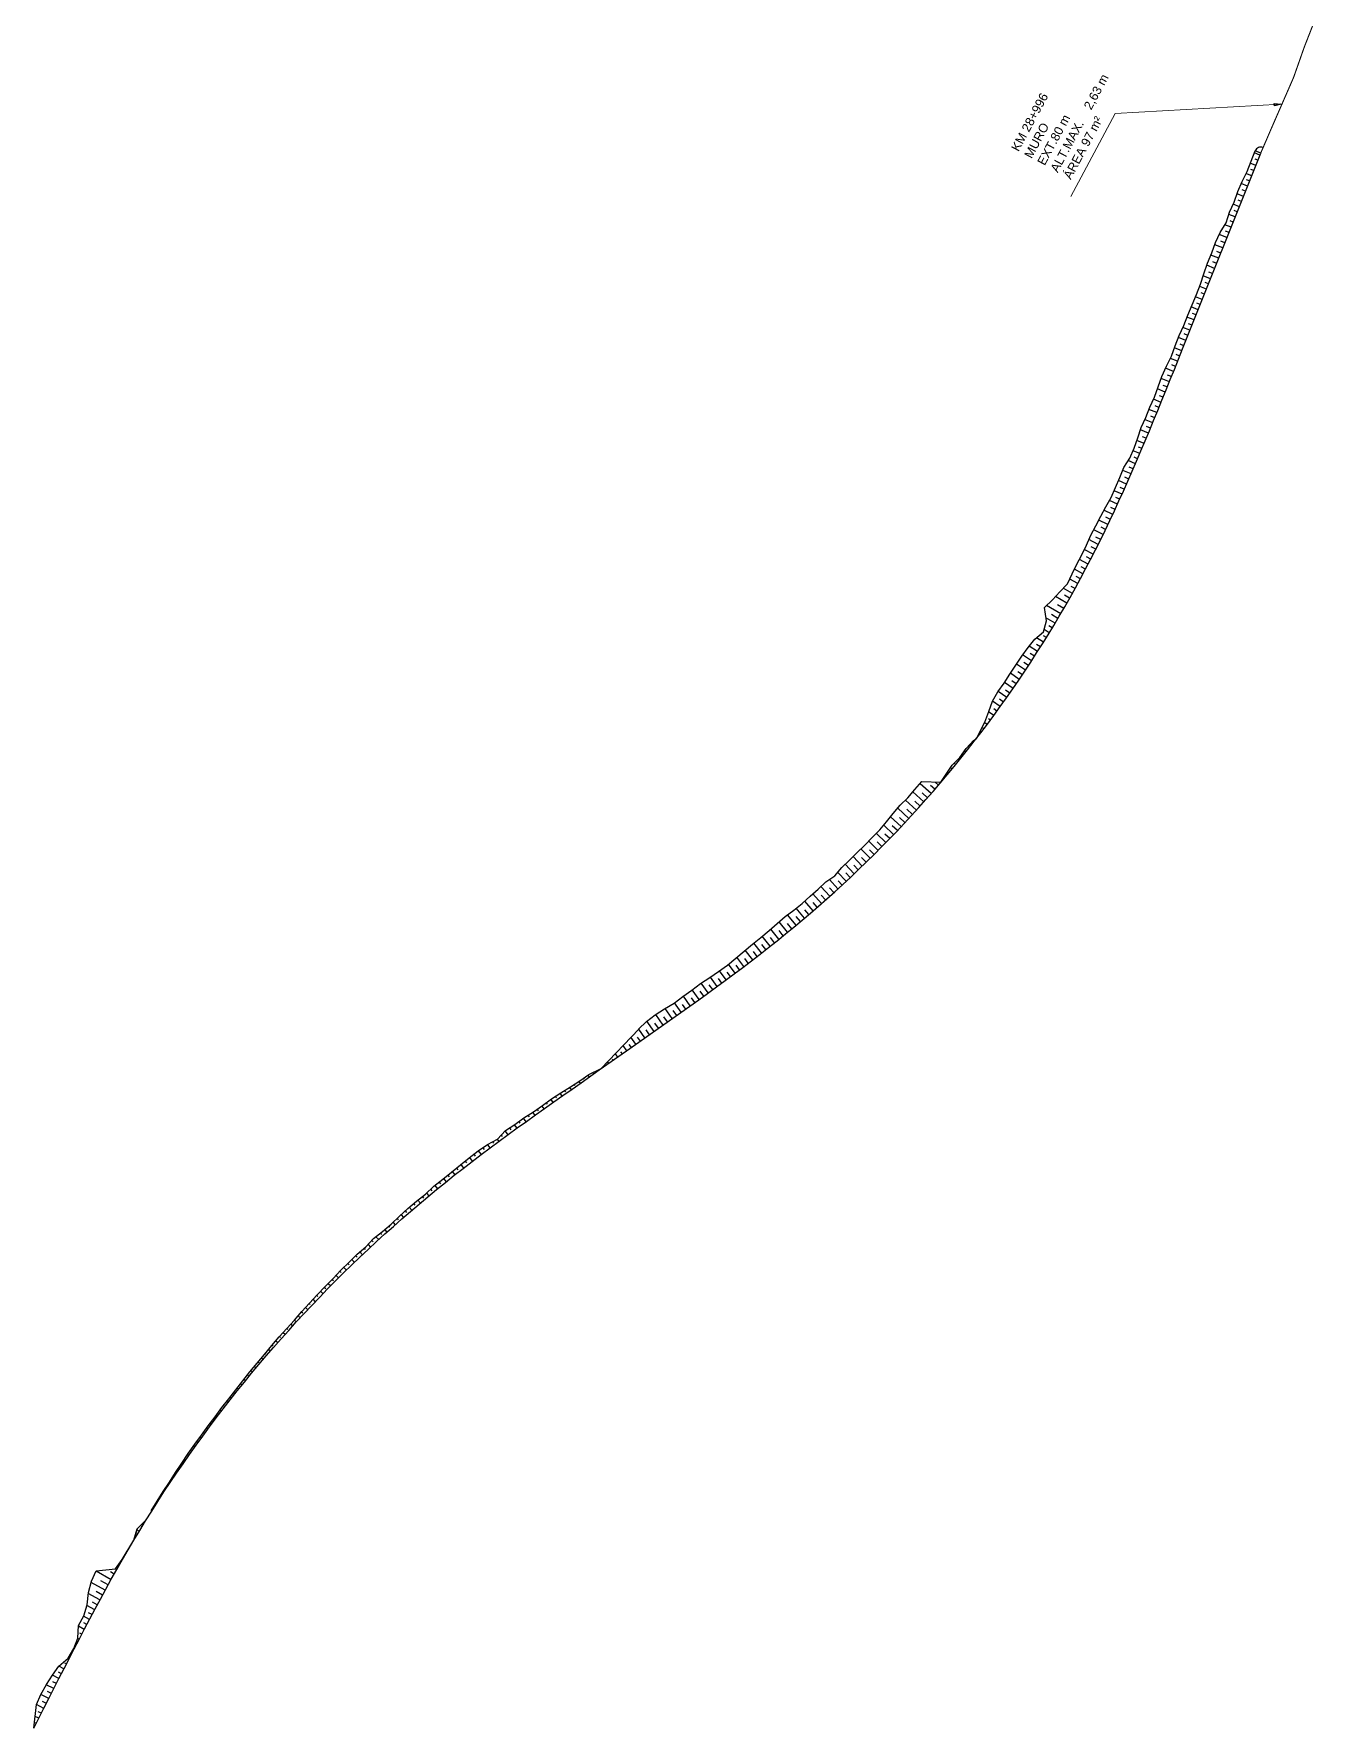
# Model space of a CAD drawing. Header units: metres. Extents: x 288738 to 324331, y 7399322 to 7465117.
# Drawn here: x 320962 to 321545, y 7415014 to 7415777 of the extents above; entities that cross this region are included whole.
import ezdxf

# ---------------------------------------------------------------- set-up
doc = ezdxf.new("R2010")
doc.units = ezdxf.units.M
doc.header["$LTSCALE"] = 10
for name, color, linetype in [('F-HZ-ATERRO-TALUDE', 110, 'Continuous'), ('F-HZ-MUROS', 210, 'Continuous'), ('F-HZ-PIANO-CORTE', 10, 'Continuous'), ('F-HZ-TALUDE', 2, 'Continuous')]:
    doc.layers.add(name, color=color, linetype=linetype)
doc.layers.add('U-HZ-TEXTO-MUROS', color=2, linetype='Continuous', lineweight=0)
doc.styles.add('ARIAL', font='arial.ttf')
doc.styles.add('DIM', font='arial.ttf', dxfattribs={"width": 0.8})
doc.dimstyles.new('U-1_2000', dxfattribs={"dimscale": 2, "dimtxt": 1.5, "dimasz": 0.75, "dimexe": 0.75, "dimexo": 0.75, "dimgap": 0.25, "dimtad": 1, "dimzin": 4, "dimtxsty": 'DIM', "dimblk": 'ARCHTICK', "dimcen": 0.7, "dimdle": 0.75, "dimclrd": 256, "dimclre": 256, "dimclrt": 256, "dimaunit": 1, "dimadec": 3, "dimazin": 2, "dimtfac": 1, "dimtofl": 0, "dimtmove": 0, "dimatfit": 3, "dimldrblk": 'CLOSEDBLANK', "dimfxl": 0, "dimtolj": 1, "dimtzin": 0, "dimlwd": -1, "dimlwe": -1, "dimarcsym": 0})

# ---------------------------------------------------------------- blocks, each defined once
blk = doc.blocks.new('_ArchTick')
at = {"color": 0, "linetype": 'ByBlock', "const_width": 0.15}
blk.add_lwpolyline([(-0.5, -0.5), (0.5, 0.5)], dxfattribs=at)

msp = doc.modelspace()

# ---------------------------------------------------------------- linework, layer by layer
at = {"layer": 'F-HZ-ATERRO-TALUDE', "linetype": 'Continuous', "lineweight": -3}
for p, q in [((321514.383, 7415722.811), (321511.893, 7415723.806)), ((321514.766, 7415723.771), (321512.289, 7415724.76)), ((321512.528, 7415718.168), (321510.001, 7415719.177)), ((321511.601, 7415715.846), (321510.352, 7415716.345)), ((321513.456, 7415720.489), (321512.195, 7415720.993)), ((321508.819, 7415708.881), (321505.923, 7415710.038)), ((321510.674, 7415713.524), (321508.11, 7415714.548)), ((321509.747, 7415711.203), (321508.364, 7415711.755)), ((321505.11, 7415699.594), (321502.35, 7415700.697)), ((321506.965, 7415704.238), (321504.07, 7415705.394)), ((321506.037, 7415701.916), (321504.647, 7415702.471)), ((321507.892, 7415706.559), (321506.43, 7415707.143)), ((321503.256, 7415694.951), (321500.379, 7415696.1)), ((321502.328, 7415692.629), (321500.955, 7415693.178)), ((321504.183, 7415697.273), (321502.749, 7415697.845)), ((321499.546, 7415685.664), (321496.082, 7415687.048)), ((321501.401, 7415690.308), (321498.577, 7415691.436)), ((321500.474, 7415687.986), (321498.875, 7415688.624)), ((321495.837, 7415676.378), (321492.273, 7415677.801)), ((321497.692, 7415681.021), (321494.064, 7415682.47)), ((321496.765, 7415678.699), (321494.977, 7415679.413)), ((321498.619, 7415683.343), (321496.829, 7415684.058)), ((321493.983, 7415671.734), (321490.408, 7415673.162)), ((321493.055, 7415669.413), (321491.342, 7415670.097)), ((321494.91, 7415674.056), (321493.105, 7415674.777)), ((321490.274, 7415662.448), (321487.28, 7415663.643)), ((321492.128, 7415667.091), (321488.861, 7415668.396)), ((321491.201, 7415664.769), (321489.655, 7415665.387)), ((321486.564, 7415653.161), (321483.41, 7415654.421)), ((321488.419, 7415657.804), (321485.381, 7415659.018)), ((321487.492, 7415655.483), (321485.942, 7415656.102)), ((321489.346, 7415660.126), (321487.844, 7415660.726)), ((321484.71, 7415648.518), (321481.501, 7415649.799)), ((321483.783, 7415646.196), (321482.195, 7415646.83)), ((321485.637, 7415650.839), (321484.039, 7415651.478)), ((321481.001, 7415639.231), (321477.665, 7415640.563)), ((321482.855, 7415643.874), (321479.662, 7415645.15)), ((321481.928, 7415641.553), (321480.285, 7415642.209)), ((321479.146, 7415634.588), (321475.86, 7415635.9)), ((321478.219, 7415632.266), (321476.616, 7415632.906)), ((321480.073, 7415636.909), (321478.41, 7415637.573)), ((321475.434, 7415625.302), (321471.854, 7415626.732)), ((321477.291, 7415629.944), (321474.055, 7415631.237)), ((321476.363, 7415627.623), (321474.651, 7415628.307)), ((321471.706, 7415616.023), (321468.195, 7415617.431)), ((321473.573, 7415620.661), (321469.864, 7415622.144)), ((321472.641, 7415618.342), (321470.838, 7415619.063)), ((321474.504, 7415622.981), (321472.66, 7415623.718)), ((321469.831, 7415611.388), (321466.402, 7415612.769)), ((321468.89, 7415609.072), (321467.124, 7415609.785)), ((321470.77, 7415613.705), (321469.054, 7415614.394)), ((321466.047, 7415602.131), (321462.423, 7415603.611)), ((321467.945, 7415606.757), (321464.355, 7415608.211)), ((321466.998, 7415604.444), (321465.2, 7415605.174)), ((321462.204, 7415592.899), (321458.905, 7415594.273)), ((321464.134, 7415597.512), (321460.498, 7415599.01)), ((321463.171, 7415595.205), (321461.438, 7415595.923)), ((321465.093, 7415599.821), (321463.251, 7415600.576)), ((321460.255, 7415588.295), (321457.182, 7415589.591)), ((321459.272, 7415585.996), (321457.713, 7415586.658)), ((321461.232, 7415590.596), (321459.667, 7415591.252)), ((321456.291, 7415579.114), (321452.516, 7415580.753)), ((321458.284, 7415583.7), (321454.962, 7415585.12)), ((321457.292, 7415581.405), (321455.462, 7415582.193)), ((321452.225, 7415569.978), (321448.681, 7415571.572)), ((321454.271, 7415574.54), (321450.612, 7415576.156)), ((321453.253, 7415572.257), (321451.457, 7415573.057)), ((321455.285, 7415576.826), (321453.424, 7415577.64)), ((321448.04, 7415560.896), (321444.077, 7415562.752)), ((321450.148, 7415565.43), (321446.516, 7415567.095)), ((321449.1, 7415563.16), (321447.184, 7415564.048)), ((321451.192, 7415567.702), (321449.438, 7415568.498)), ((321445.898, 7415556.378), (321441.785, 7415558.347)), ((321444.817, 7415554.124), (321442.747, 7415555.126)), ((321446.976, 7415558.634), (321444.942, 7415559.597)), ((321441.506, 7415547.395), (321437.252, 7415549.528)), ((321443.721, 7415551.877), (321439.499, 7415553.946)), ((321442.622, 7415549.632), (321440.464, 7415550.702)), ((321436.957, 7415538.489), (321433.028, 7415540.552)), ((321439.252, 7415542.931), (321435.209, 7415545.007)), ((321438.115, 7415540.705), (321436.157, 7415541.722)), ((321440.388, 7415545.159), (321438.304, 7415546.216)), ((321434.62, 7415534.069), (321430.78, 7415536.132)), ((321433.44, 7415531.865), (321431.573, 7415532.879)), ((321435.799, 7415536.274), (321433.826, 7415537.321)), ((321429.821, 7415525.296), (321425.719, 7415527.599)), ((321432.241, 7415529.671), (321428.642, 7415531.648)), ((321431.04, 7415527.479), (321429.267, 7415528.463)), ((321424.577, 7415516.132), (321418.187, 7415519.887)), ((321427.36, 7415520.944), (321422.242, 7415523.88)), ((321425.976, 7415518.534), (321423.129, 7415520.187)), ((321428.599, 7415523.115), (321426.278, 7415524.433)), ((321422.03, 7415511.83), (321417.901, 7415514.308)), ((321420.741, 7415509.688), (321419.251, 7415510.591)), ((321423.308, 7415513.978), (321420.379, 7415515.718)), ((321416.815, 7415503.298), (321413.612, 7415505.302)), ((321415.484, 7415501.181), (321413.684, 7415502.319)), ((321418.133, 7415505.422), (321416.891, 7415506.191)), ((321419.442, 7415507.551), (321417.12, 7415508.975)), ((321411.44, 7415494.865), (321407.359, 7415497.526)), ((321410.069, 7415492.774), (321408.025, 7415494.121)), ((321414.147, 7415499.069), (321410.326, 7415501.51)), ((321412.796, 7415496.965), (321410.813, 7415498.245)), ((321405.907, 7415486.535), (321401.902, 7415489.255)), ((321408.693, 7415490.687), (321404.633, 7415493.389)), ((321407.302, 7415488.61), (321405.286, 7415489.965)), ((321400.219, 7415478.311), (321396.313, 7415481.07)), ((321403.082, 7415482.41), (321399.198, 7415485.1)), ((321401.651, 7415480.36), (321399.706, 7415481.721)), ((321404.496, 7415484.471), (321402.522, 7415485.825)), ((321394.375, 7415470.196), (321392.06, 7415471.898)), ((321397.316, 7415474.239), (321393.8, 7415476.774)), ((321395.846, 7415472.217), (321394.388, 7415473.279)), ((321398.768, 7415476.275), (321396.91, 7415477.601)), ((321389.889, 7415464.186), (321389.511, 7415464.472)), ((321391.396, 7415466.18), (321390.301, 7415467.001)), ((321392.887, 7415468.188), (321392.041, 7415468.815)), ((321362.897, 7415431.325), (321357.901, 7415435.77)), ((321366.215, 7415435.086), (321361.175, 7415439.486)), ((321364.561, 7415433.201), (321362.047, 7415435.417)), ((321367.862, 7415436.979), (321365.905, 7415438.671)), ((321369.5, 7415438.879), (321367.906, 7415440.245)), ((321356.073, 7415423.813), (321351.07, 7415428.437)), ((321359.526, 7415427.579), (321354.548, 7415432.092)), ((321357.806, 7415425.69), (321355.277, 7415428.005)), ((321361.217, 7415429.447), (321358.743, 7415431.669)), ((321349.211, 7415416.54), (321344.762, 7415420.808)), ((321352.659, 7415420.16), (321347.907, 7415424.635)), ((321350.942, 7415418.344), (321348.643, 7415420.528)), ((321354.373, 7415421.981), (321351.924, 7415424.265)), ((321338.663, 7415405.875), (321334.495, 7415410.104)), ((321342.213, 7415409.397), (321337.997, 7415413.595)), ((321345.729, 7415412.952), (321341.46, 7415417.125)), ((321343.978, 7415411.167), (321341.853, 7415413.264)), ((321347.477, 7415414.739), (321345.325, 7415416.822)), ((321331.466, 7415398.933), (321327.451, 7415403.162)), ((321335.081, 7415402.387), (321330.979, 7415406.628)), ((321333.281, 7415400.652), (321331.256, 7415402.765)), ((321336.88, 7415404.123), (321334.802, 7415406.252)), ((321340.446, 7415407.628), (321338.356, 7415409.728)), ((321324.14, 7415392.127), (321320.306, 7415396.318)), ((321327.819, 7415395.513), (321324.06, 7415399.546)), ((321325.986, 7415393.813), (321324.171, 7415395.779)), ((321329.65, 7415397.215), (321327.669, 7415399.321)), ((321316.686, 7415385.46), (321312.826, 7415389.843)), ((321320.429, 7415388.776), (321316.497, 7415393.157)), ((321318.563, 7415387.112), (321316.618, 7415389.3)), ((321322.29, 7415390.445), (321320.301, 7415392.64)), ((321305.274, 7415375.727), (321301.405, 7415380.374)), ((321307.195, 7415377.327), (321305.272, 7415379.616)), ((321309.108, 7415378.936), (321305.318, 7415383.404)), ((321311.015, 7415380.552), (321309.162, 7415382.717)), ((321312.913, 7415382.18), (321309.186, 7415386.491)), ((321314.805, 7415383.814), (321312.898, 7415385.999)), ((321297.525, 7415369.406), (321293.864, 7415373.973)), ((321299.472, 7415370.974), (321297.602, 7415373.286)), ((321301.413, 7415372.55), (321297.607, 7415377.21)), ((321303.347, 7415374.134), (321301.419, 7415376.472)), ((321285.724, 7415360.148), (321282.389, 7415364.514)), ((321289.679, 7415363.207), (321286.203, 7415367.69)), ((321291.649, 7415364.746), (321289.887, 7415367)), ((321293.614, 7415366.291), (321290.047, 7415370.818)), ((321295.572, 7415367.846), (321293.769, 7415370.114)), ((321277.755, 7415354.107), (321274.783, 7415358.102)), ((321279.752, 7415355.61), (321278.222, 7415357.655)), ((321281.748, 7415357.116), (321278.597, 7415361.299)), ((321283.737, 7415358.63), (321282.115, 7415360.77)), ((321287.703, 7415361.676), (321285.998, 7415363.892)), ((321265.683, 7415345.203), (321262.477, 7415349.649)), ((321269.721, 7415348.152), (321266.674, 7415352.339)), ((321271.734, 7415349.635), (321270.221, 7415351.704)), ((321273.745, 7415351.12), (321270.742, 7415355.204)), ((321275.751, 7415352.612), (321274.264, 7415354.623)), ((321257.564, 7415339.366), (321254.499, 7415343.678)), ((321259.6, 7415340.817), (321258.047, 7415342.994)), ((321261.634, 7415342.27), (321258.49, 7415346.663)), ((321263.659, 7415343.736), (321262.067, 7415345.952)), ((321267.703, 7415346.677), (321266.142, 7415348.832)), ((321245.316, 7415330.706), (321241.972, 7415335.47)), ((321247.358, 7415332.149), (321245.717, 7415334.483)), ((321249.399, 7415333.592), (321246.186, 7415338.156)), ((321251.441, 7415335.035), (321249.899, 7415337.22)), ((321253.482, 7415336.478), (321250.514, 7415340.676)), ((321255.523, 7415337.922), (321254.015, 7415340.05)), ((321237.151, 7415324.933), (321234.351, 7415328.931)), ((321239.192, 7415326.376), (321237.683, 7415328.531)), ((321241.234, 7415327.819), (321238.005, 7415332.426)), ((321243.275, 7415329.262), (321241.63, 7415331.609)), ((321226.944, 7415317.717), (321226.26, 7415318.692)), ((321228.985, 7415319.16), (321227.33, 7415321.518)), ((321231.027, 7415320.603), (321230.055, 7415321.986)), ((321233.068, 7415322.046), (321230.835, 7415325.218)), ((321235.11, 7415323.49), (321233.847, 7415325.279)), ((321220.793, 7415313.426), (321220.314, 7415314.11)), ((321220.793, 7415313.425), (321220.314, 7415314.109)), ((321222.84, 7415314.861), (321222.465, 7415315.396)), ((321222.84, 7415314.861), (321222.671, 7415315.102)), ((321224.887, 7415316.296), (321223.823, 7415317.815)), ((321010.429, 7415104.701), (321010.087, 7415104.913)), ((321011.738, 7415106.831), (321011.556, 7415106.945)), ((321007.833, 7415100.428), (321007.591, 7415100.575)), ((321009.123, 7415102.569), (321008.11, 7415103.189)), ((321001.491, 7415089.656), (321001.424, 7415089.696)), ((320996.43, 7415080.71), (320989.709, 7415084.494)), ((320997.845, 7415083.233), (320996.111, 7415084.217)), ((320999.013, 7415085.314), (320998.391, 7415085.67)), ((321000.252, 7415087.485), (321000.08, 7415087.584)), ((320991.419, 7415071.572), (320986.166, 7415074.447)), ((320993.81, 7415075.963), (320987.488, 7415079.469)), ((320992.613, 7415073.768), (320989.701, 7415075.373)), ((320995.119, 7415078.337), (320991.84, 7415080.169)), ((320989.05, 7415067.169), (320985.549, 7415069.062)), ((320990.234, 7415069.371), (320988.064, 7415070.551)), ((320984.375, 7415058.329), (320981.735, 7415059.727)), ((320986.703, 7415062.754), (320983.974, 7415064.214)), ((320985.539, 7415060.542), (320984.171, 7415061.27)), ((320987.876, 7415064.962), (320986.331, 7415065.792)), ((320980.914, 7415051.675), (320980.724, 7415051.774)), ((320982.063, 7415053.896), (320981.418, 7415054.234)), ((320983.219, 7415056.112), (320982.413, 7415056.537)), ((320977.48, 7415045.007), (320977.026, 7415045.242)), ((320978.623, 7415047.231), (320978.484, 7415047.303)), ((320979.766, 7415049.455), (320979.628, 7415049.527)), ((320972.936, 7415036.1), (320969.993, 7415037.605)), ((320974.07, 7415038.328), (320972.757, 7415039)), ((320975.204, 7415040.556), (320972.898, 7415041.741)), ((320976.342, 7415042.782), (320975.648, 7415043.139)), ((320968.411, 7415027.182), (320964.824, 7415029.004)), ((320970.673, 7415031.641), (320967.247, 7415033.386)), ((320969.542, 7415029.412), (320967.788, 7415030.303)), ((320971.804, 7415033.871), (320970.212, 7415034.683)), ((320966.151, 7415022.722), (320962.818, 7415024.412)), ((320965.021, 7415020.492), (320963.591, 7415021.217)), ((320967.281, 7415024.952), (320965.551, 7415025.83)), ((320963.891, 7415018.262), (320962.225, 7415019.107)), ((320962.76, 7415016.032), (320962.375, 7415016.228))]:
    msp.add_line(p, q, dxfattribs=at)
at = {"layer": 'F-HZ-MUROS', "linetype": 'Continuous', "lineweight": -3, "const_width": 0.5}
msp.add_lwpolyline([(321514.766, 7415723.771), (321519.496, 7415734.756), (321529.56, 7415757.816), (321534.415, 7415771.596), (321539.679, 7415785.049), (321544.439, 7415798.064)], dxfattribs=at)
at = {"layer": 'F-HZ-PIANO-CORTE'}
for p, q in [((321382.925, 7415456.395), (321383.221, 7415456.162)), ((321384.596, 7415458.258), (321385.059, 7415457.896)), ((321376.504, 7415448.746), (321376.879, 7415448.439)), ((321378.283, 7415450.517), (321378.834, 7415450.071)), ((321379.891, 7415452.428), (321380.147, 7415452.222)), ((321381.346, 7415454.461), (321381.965, 7415453.969)), ((321373.522, 7415444.735), (321373.795, 7415444.507)), ((321374.923, 7415446.816), (321375.666, 7415446.202)), ((321205.171, 7415303.942), (321205.517, 7415303.45)), ((321207.255, 7415305.325), (321207.91, 7415304.393)), ((321209.326, 7415306.728), (321209.642, 7415306.278)), ((321211.392, 7415308.136), (321212.004, 7415307.263)), ((321213.638, 7415309.288), (321213.845, 7415308.993)), ((321215.935, 7415310.367), (321216.098, 7415310.134)), ((321192.652, 7415295.651), (321193.121, 7415294.992)), ((321194.662, 7415297.142), (321195.634, 7415295.774)), ((321196.729, 7415298.553), (321197.204, 7415297.883)), ((321198.808, 7415299.945), (321199.724, 7415298.65)), ((321200.936, 7415301.269), (321201.353, 7415300.677)), ((321203.075, 7415302.575), (321203.817, 7415301.522)), ((321182.247, 7415288.685), (321183.398, 7415287.098)), ((321184.356, 7415290.042), (321184.894, 7415289.296)), ((321186.477, 7415291.38), (321187.469, 7415290.001)), ((321188.558, 7415292.772), (321189.033, 7415292.11)), ((321190.631, 7415294.175), (321191.548, 7415292.892)), ((321172.309, 7415281.068), (321172.789, 7415280.42)), ((321174.04, 7415282.94), (321175.288, 7415281.247)), ((321176.099, 7415284.368), (321176.705, 7415283.541)), ((321178.189, 7415285.751), (321179.337, 7415284.181)), ((321180.222, 7415287.213), (321180.794, 7415286.426)), ((321161.912, 7415274.054), (321163.233, 7415272.321)), ((321164.022, 7415275.419), (321164.627, 7415274.62)), ((321166.13, 7415276.784), (321167.234, 7415275.32)), ((321168.339, 7415278.014), (321168.791, 7415277.411)), ((321170.549, 7415279.239), (321171.253, 7415278.294)), ((321152.117, 7415266.231), (321152.721, 7415265.466)), ((321154.059, 7415267.818), (321155.293, 7415266.242)), ((321156.02, 7415269.38), (321156.646, 7415268.574)), ((321157.981, 7415270.941), (321159.252, 7415269.296)), ((321159.946, 7415272.497), (321160.594, 7415271.653)), ((321142.359, 7415258.362), (321143.589, 7415256.862)), ((321144.3, 7415259.949), (321144.908, 7415259.202)), ((321146.246, 7415261.531), (321147.446, 7415260.044)), ((321148.213, 7415263.085), (321148.807, 7415262.343)), ((321150.178, 7415264.643), (321151.358, 7415263.158)), ((321132.802, 7415250.246), (321133.391, 7415249.556)), ((321134.739, 7415251.838), (321135.889, 7415250.481)), ((321136.719, 7415253.379), (321137.263, 7415252.732)), ((321138.663, 7415254.963), (321139.727, 7415253.685)), ((321140.5, 7415256.675), (321141.079, 7415255.974)), ((321125.39, 7415243.489), (321125.9, 7415242.91)), ((321127.217, 7415245.206), (321128.293, 7415243.978)), ((321129.032, 7415246.939), (321129.607, 7415246.277)), ((321130.883, 7415248.631), (321132.077, 7415247.245)), ((321115.874, 7415235.325), (321117.103, 7415233.989)), ((321117.857, 7415236.871), (321118.404, 7415236.272)), ((321119.796, 7415238.465), (321120.805, 7415237.349)), ((321121.688, 7415240.109), (321122.177, 7415239.563)), ((321123.554, 7415241.781), (321124.535, 7415240.679)), ((321106.744, 7415226.734), (321107.357, 7415226.094)), ((321108.598, 7415228.423), (321109.784, 7415227.176)), ((321110.492, 7415230.069), (321111.047, 7415229.48)), ((321112.287, 7415231.819), (321113.429, 7415230.597)), ((321114.011, 7415233.646), (321114.637, 7415232.972)), ((321099.58, 7415219.717), (321100.187, 7415219.104)), ((321101.364, 7415221.479), (321102.578, 7415220.242)), ((321103.17, 7415223.217), (321103.768, 7415222.603)), ((321104.961, 7415224.972), (321106.166, 7415223.724)), ((321092.638, 7415212.48), (321093.185, 7415211.945)), ((321094.386, 7415214.276), (321095.488, 7415213.19)), ((321096.129, 7415216.078), (321096.688, 7415215.522)), ((321097.857, 7415217.895), (321099.019, 7415216.73)), ((321085.714, 7415205.231), (321086.252, 7415204.722)), ((321087.405, 7415207.081), (321088.517, 7415206.02)), ((321089.099, 7415208.93), (321089.672, 7415208.378)), ((321090.863, 7415210.71), (321091.988, 7415209.619)), ((321079.073, 7415197.721), (321079.52, 7415197.311)), ((321080.716, 7415199.613), (321081.666, 7415198.736)), ((321082.36, 7415201.506), (321082.862, 7415201.039)), ((321084.036, 7415203.369), (321085.076, 7415202.393)), ((321072.332, 7415190.307), (321072.801, 7415189.892)), ((321074.041, 7415192.14), (321074.936, 7415191.34)), ((321075.748, 7415193.974), (321076.176, 7415193.588)), ((321077.41, 7415195.847), (321078.286, 7415195.052)), ((321065.858, 7415182.659), (321066.277, 7415182.3)), ((321067.472, 7415184.575), (321068.331, 7415183.832)), ((321069.086, 7415186.491), (321069.527, 7415186.106)), ((321070.704, 7415188.403), (321071.618, 7415187.6)), ((321059.484, 7415174.932), (321059.866, 7415174.614)), ((321061.084, 7415176.858), (321061.851, 7415176.216)), ((321062.681, 7415178.787), (321063.069, 7415178.46)), ((321064.267, 7415180.725), (321065.075, 7415180.038)), ((321053.256, 7415167.088), (321053.592, 7415166.817)), ((321054.803, 7415169.056), (321055.498, 7415168.493)), ((321056.354, 7415171.022), (321056.713, 7415170.729)), ((321057.913, 7415172.982), (321058.658, 7415172.368)), ((321047.09, 7415159.197), (321047.415, 7415158.945)), ((321048.629, 7415161.172), (321049.275, 7415160.666)), ((321050.169, 7415163.145), (321050.493, 7415162.889)), ((321051.712, 7415165.117), (321052.37, 7415164.593)), ((321041.08, 7415151.189), (321041.38, 7415150.964)), ((321042.587, 7415153.187), (321043.182, 7415152.737)), ((321044.085, 7415155.192), (321044.389, 7415154.96)), ((321045.576, 7415157.203), (321046.212, 7415156.714)), ((321035.145, 7415143.125), (321035.45, 7415142.904)), ((321036.604, 7415145.159), (321037.222, 7415144.707)), ((321038.084, 7415147.178), (321038.392, 7415146.95)), ((321039.578, 7415149.186), (321040.185, 7415148.734)), ((321030.864, 7415136.956), (321031.396, 7415136.58)), ((321032.277, 7415139.022), (321032.559, 7415138.821)), ((321033.699, 7415141.082), (321034.292, 7415140.656)), ((321025.295, 7415128.637), (321025.705, 7415128.357)), ((321026.682, 7415130.72), (321026.9, 7415130.57)), ((321028.075, 7415132.799), (321028.534, 7415132.48)), ((321029.469, 7415134.877), (321029.716, 7415134.704)), ((321019.847, 7415120.242), (321020.153, 7415120.04)), ((321021.209, 7415122.34), (321021.37, 7415122.233)), ((321022.576, 7415124.435), (321022.912, 7415124.21)), ((321023.936, 7415126.536), (321024.122, 7415126.41)), ((321015.856, 7415113.886), (321015.97, 7415113.813)), ((321017.204, 7415115.993), (321017.428, 7415115.848)), ((321018.526, 7415118.117), (321018.658, 7415118.03))]:
    msp.add_line(p, q, dxfattribs=at)
at = {"layer": 'F-HZ-TALUDE', "linetype": 'Continuous', "lineweight": -3}
for points in [[(321020.281, 7415120.238), (321023.107, 7415124.505), (321025.969, 7415128.748), (321028.867, 7415132.966), (321031.801, 7415137.16), (321034.771, 7415141.328), (321037.776, 7415145.472), (321040.816, 7415149.589), (321043.891, 7415153.681), (321047.001, 7415157.746), (321050.146, 7415161.785), (321053.324, 7415165.797), (321056.537, 7415169.782), (321059.783, 7415173.739), (321063.063, 7415177.669), (321066.377, 7415181.571), (321069.723, 7415185.444), (321073.102, 7415189.289), (321076.514, 7415193.104), (321079.958, 7415196.891), (321083.434, 7415200.648), (321086.942, 7415204.375), (321090.482, 7415208.073), (321094.052, 7415211.74), (321097.654, 7415215.376), (321101.287, 7415218.982), (321104.95, 7415222.557), (321108.643, 7415226.1), (321112.366, 7415229.612), (321116.119, 7415233.091), (321119.901, 7415236.539), (321123.713, 7415239.955), (321127.553, 7415243.337), (321131.421, 7415246.687), (321135.318, 7415250.004), (321139.243, 7415253.287), (321143.196, 7415256.537), (321147.137, 7415259.797), (321151.131, 7415262.98), (321155.146, 7415266.128), (321159.18, 7415269.241), (321163.231, 7415272.32), (321167.298, 7415275.368), (321171.378, 7415278.387), (321175.469, 7415281.38), (321179.57, 7415284.35), (321183.677, 7415287.298), (321187.789, 7415290.229), (321191.904, 7415293.144), (321196.02, 7415296.047), (321200.136, 7415298.939), (321204.248, 7415301.824), (321208.356, 7415304.705), (321216.557, 7415310.455), (321228.839, 7415319.067), (321232.926, 7415321.946), (321257.346, 7415339.21), (321261.382, 7415342.088), (321265.391, 7415344.99), (321269.383, 7415347.904), (321273.355, 7415350.83), (321277.307, 7415353.77), (321281.237, 7415356.728), (321285.144, 7415359.701), (321289.024, 7415362.696), (321292.881, 7415365.709), (321296.708, 7415368.748), (321300.507, 7415371.808), (321304.277, 7415374.896), (321308.021, 7415378.015), (321311.739, 7415381.166), (321315.427, 7415384.352), (321319.085, 7415387.571), (321322.714, 7415390.825), (321326.312, 7415394.111), (321329.881, 7415397.43), (321333.419, 7415400.783), (321336.926, 7415404.167), (321340.402, 7415407.584), (321343.846, 7415411.032), (321347.258, 7415414.512), (321350.639, 7415418.023), (321353.987, 7415421.565), (321357.303, 7415425.138), (321360.585, 7415428.741), (321363.834, 7415432.374), (321367.05, 7415436.037), (321370.232, 7415439.729), (321373.381, 7415443.45), (321376.494, 7415447.2), (321379.574, 7415450.979), (321382.618, 7415454.785), (321385.627, 7415458.619), (321388.601, 7415462.481), (321391.54, 7415466.37), (321394.442, 7415470.286), (321397.309, 7415474.228), (321400.139, 7415478.197), (321402.932, 7415482.191), (321405.689, 7415486.211), (321408.409, 7415490.256), (321411.091, 7415494.325), (321413.736, 7415498.419), (321416.343, 7415502.537), (321418.912, 7415506.679), (321421.443, 7415510.844), (321423.936, 7415515.033), (321426.39, 7415519.243), (321428.805, 7415523.477), (321431.182, 7415527.732), (321433.519, 7415532.008), (321435.816, 7415536.306), (321438.074, 7415540.625), (321440.291, 7415544.965), (321442.471, 7415549.324), (321444.614, 7415553.701), (321446.724, 7415558.099), (321448.805, 7415562.521), (321450.857, 7415566.964), (321452.883, 7415571.428), (321454.883, 7415575.912), (321456.863, 7415580.414), (321458.819, 7415584.934), (321460.758, 7415589.471), (321462.678, 7415594.024), (321464.585, 7415598.592), (321466.478, 7415603.174), (321468.36, 7415607.769), (321470.233, 7415612.376), (321472.099, 7415616.994), (321473.96, 7415621.623), (321475.818, 7415626.261), (321477.675, 7415630.904), (321479.529, 7415635.547), (321514.766, 7415723.771)], [(321386.591, 7415459.872), (321390.412, 7415467.215), (321392.099, 7415472.008), (321393.793, 7415476.762), (321396.233, 7415480.958), (321399.054, 7415484.88), (321401.688, 7415488.932), (321404.355, 7415492.959), (321406.982, 7415497.012), (321409.848, 7415500.911), (321412.884, 7415504.71), (321416.858, 7415507.944), (321418.109, 7415512.855), (321417.229, 7415518.994), (321420.902, 7415522.418), (321424.242, 7415526.062), (321427.701, 7415529.662), (321429.776, 7415534.04), (321431.869, 7415538.402), (321434.163, 7415542.657), (321436.132, 7415547.078), (321438.142, 7415551.473), (321440.469, 7415555.712), (321442.631, 7415560.042), (321444.917, 7415564.327), (321447.36, 7415568.556), (321449.316, 7415573.022), (321451.182, 7415577.537), (321453.057, 7415582.058), (321455.678, 7415586.271), (321457.708, 7415590.753), (321459.298, 7415595.428), (321460.869, 7415600.119), (321462.881, 7415604.639), (321464.771, 7415609.22), (321466.847, 7415613.738), (321468.554, 7415618.414), (321470.207, 7415623.123), (321472.283, 7415627.673), (321474.517, 7415632.165), (321476.209, 7415636.873), (321478.044, 7415641.525), (321480.083, 7415646.094), (321481.871, 7415650.764), (321483.811, 7415655.373), (321485.79, 7415659.967), (321487.668, 7415664.601), (321489.172, 7415669.384), (321490.73, 7415674.146), (321492.675, 7415678.753), (321494.426, 7415683.438), (321496.514, 7415687.988), (321499.114, 7415692.333), (321500.708, 7415697.081), (321502.778, 7415701.638), (321504.407, 7415706.372), (321506.318, 7415710.992), (321508.577, 7415715.475), (321510.372, 7415720.142), (321512.289, 7415724.76)], [(321370.601, 7415440.165), (321375.649, 7415447.895), (321379.117, 7415451.347), (321381.954, 7415455.311), (321385.211, 7415458.943), (321386.591, 7415459.872)], [(321234.224, 7415328.809), (321237.865, 7415332.318), (321241.814, 7415335.368), (321246.006, 7415338.053), (321250.327, 7415340.536), (321254.284, 7415343.518), (321258.243, 7415346.476), (321262.173, 7415349.456), (321266.332, 7415352.099), (321270.347, 7415354.926), (321274.355, 7415357.745), (321278.11, 7415360.885), (321281.831, 7415364.047), (321285.564, 7415367.171), (321289.328, 7415370.232), (321293.079, 7415373.291), (321296.725, 7415376.46), (321300.397, 7415379.58), (321304.184, 7415382.563), (321308.065, 7415385.441), (321311.586, 7415388.739), (321315.186, 7415391.945), (321318.725, 7415395.217), (321322.718, 7415397.998), (321325.894, 7415401.664), (321329.367, 7415405.007), (321332.767, 7415408.425), (321336.224, 7415411.785), (321339.597, 7415415.227), (321342.974, 7415418.666), (321346.069, 7415422.374), (321349.114, 7415426.121), (321352.223, 7415429.801), (321355.656, 7415433.184), (321358.811, 7415436.82), (321362.005, 7415440.421), (321370.601, 7415440.165)], [(321014.507, 7415111.78), (321017.268, 7415116.092), (321019.972, 7415120.442), (321022.769, 7415124.732), (321025.551, 7415129.033), (321028.404, 7415133.289), (321031.258, 7415137.545), (321034.168, 7415141.763), (321037.155, 7415145.928), (321040.213, 7415150.04), (321043.299, 7415154.131), (321046.351, 7415158.249), (321049.502, 7415162.292), (321052.66, 7415166.329), (321055.827, 7415170.36), (321059.019, 7415174.372), (321062.295, 7415178.316), (321065.543, 7415182.285), (321068.846, 7415186.208), (321072.16, 7415190.123), (321075.659, 7415193.874), (321079.063, 7415197.71), (321082.429, 7415201.584), (321085.863, 7415205.397), (321089.33, 7415209.182), (321092.964, 7415212.805), (321096.532, 7415216.494), (321100.06, 7415220.224), (321103.758, 7415223.783), (321107.409, 7415227.391), (321111.287, 7415230.76), (321114.817, 7415234.501), (321118.877, 7415237.667), (321122.75, 7415241.032), (321126.507, 7415244.528), (321130.222, 7415248.075), (321134.149, 7415251.38), (321138.202, 7415254.534), (321141.963, 7415258.038), (321145.935, 7415261.285), (321149.955, 7415264.46), (321153.913, 7415267.702), (321157.91, 7415270.885), (321161.91, 7415274.053), (321166.198, 7415276.828), (321170.687, 7415279.315), (321174.196, 7415283.108), (321178.43, 7415285.91), (321182.526, 7415288.888), (321186.811, 7415291.59), (321190.993, 7415294.42), (321195.043, 7415297.424), (321199.226, 7415300.226), (321203.526, 7415302.85), (321207.709, 7415305.626), (321211.851, 7415308.449), (321217.439, 7415311.074)], [(320961.632, 7415013.805), (320966.152, 7415022.725), (320968.417, 7415027.193), (320970.685, 7415031.665), (320972.958, 7415036.143), (320975.239, 7415040.624), (320977.531, 7415045.106), (320979.835, 7415049.588), (320982.154, 7415054.07), (320984.491, 7415058.55), (320986.847, 7415063.027), (320989.226, 7415067.499), (320991.63, 7415071.965), (320994.061, 7415076.424), (320996.521, 7415080.874), (320999.013, 7415085.314), (321001.54, 7415089.741), (321004.102, 7415094.155), (321006.703, 7415098.553), (321009.344, 7415102.935), (321012.023, 7415107.295), (321014.739, 7415111.633), (321017.492, 7415115.947), (321020.281, 7415120.238)], [(320962.818, 7415024.415), (320964.829, 7415029.015), (320967.26, 7415033.41), (320970.019, 7415037.645), (320972.942, 7415041.804), (320977.117, 7415045.319), (320979.705, 7415049.656), (320981.487, 7415054.42), (320981.748, 7415060.003), (320984.119, 7415064.488), (320985.663, 7415069.428), (320986.215, 7415074.933), (320987.635, 7415079.993), (320989.789, 7415084.667), (320998.391, 7415085.67), (321001.483, 7415089.774)]]:
    msp.add_lwpolyline(points, dxfattribs=at)
at = {"layer": 'F-HZ-TALUDE'}
for points in [[(321234.351, 7415328.931), (321217.439, 7415311.074)], [(320961.632, 7415013.805), (320962.818, 7415024.415), (320964.829, 7415029.015), (320967.26, 7415033.41), (320970.019, 7415037.645), (320972.942, 7415041.804), (320977.117, 7415045.319), (320979.705, 7415049.656), (320981.487, 7415054.42), (320981.748, 7415060.003), (320984.119, 7415064.488), (320985.663, 7415069.428), (320986.215, 7415074.933), (320987.635, 7415079.993), (320989.789, 7415084.667), (320998.391, 7415085.67), (321001.483, 7415089.774), (321006.684, 7415098.565), (321008.24, 7415103.611), (321011.95, 7415107.341), (321008.24, 7415103.611), (321006.684, 7415098.565)]]:
    msp.add_lwpolyline(points, dxfattribs=at)
msp.add_arc((321514.766, 7415723.771), 2.668, 66.704201, 158.227975, dxfattribs=at)

# ---------------------------------------------------------------- texts
at = {"layer": 'U-HZ-TEXTO-MUROS', "linetype": 'Continuous', "lineweight": -3, "insert": (321429.144, 7415711.532), "char_height": 4, "width": 48.55935, "attachment_point": 7, "rotation": 61.873566, "style": 'ARIAL'}
msp.add_mtext('KM 28+996\\PMURO\\PEXT.80 m\\PALT.MAX.^I2,63 m\\PÁREA 97 m²', dxfattribs=at)

# ---------------------------------------------------------------- leaders
at = {"layer": 'U-HZ-TEXTO-MUROS', "linetype": 'Continuous', "lineweight": -3}
msp.add_leader([(321523.871, 7415745.79), (321449.103, 7415741.526), (321429.132, 7415704.165)], dimstyle='U-1_2000', override={"dimscale": 1, "dimasz": 3}, dxfattribs=at)

doc.saveas('drawing.dxf')
